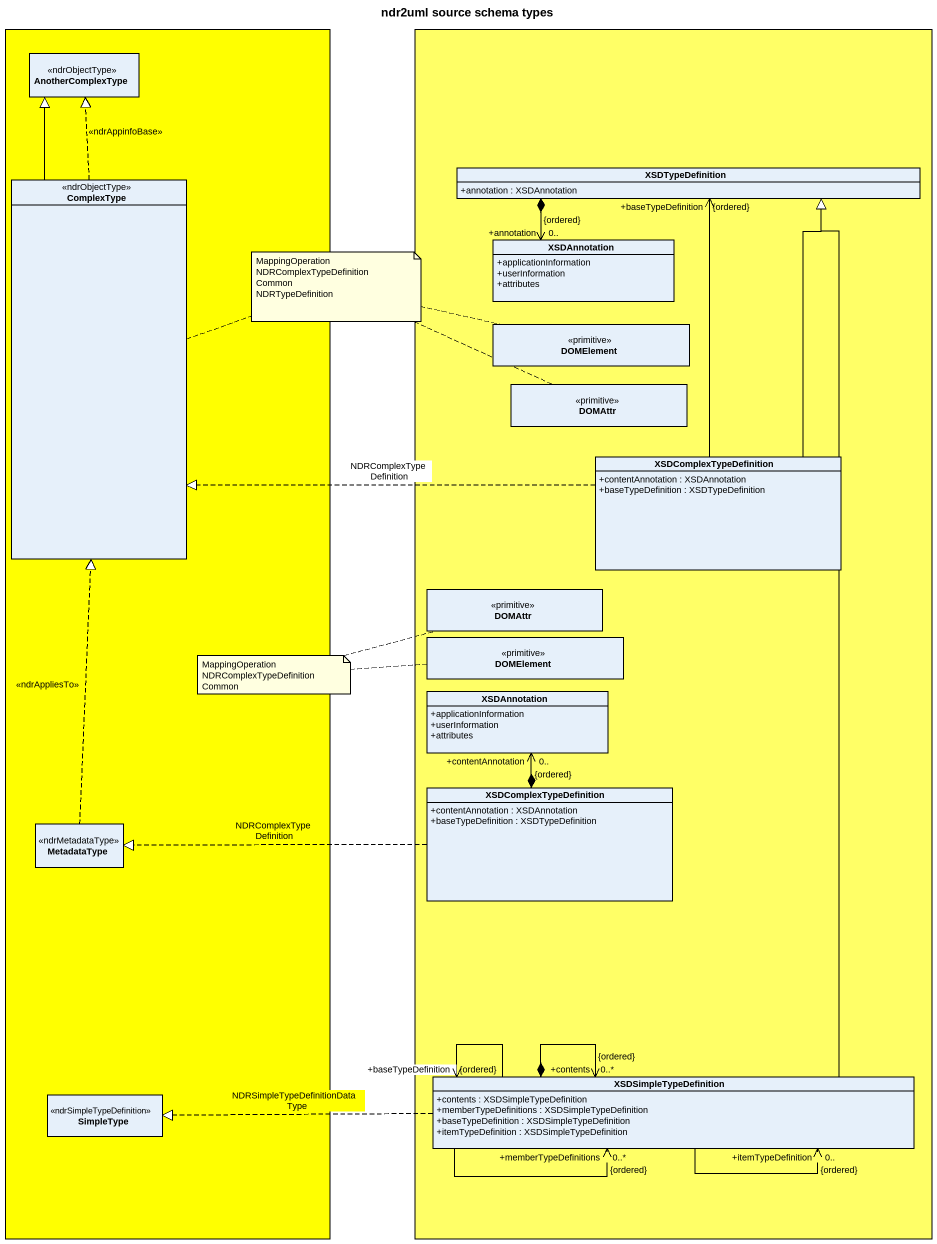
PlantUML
@startuml
title ndr2uml source schema types
hide circle
hide empty members
skinparam classAttributeIconSize 0
rectangle " " as rectangle1 #FFFF00 {
  class AnotherComplexType <<ndrObjectType>>
  class ComplexType <<ndrObjectType>>
  class MetadataType <<ndrMetadataType>>
  class SimpleType <<ndrSimpleTypeDefinition>>
}
rectangle " " as rectangle2 #FFFF66 {
  class XSDTypeDefinition {
    +annotation : XSDAnnotation
  }
  class XSDAnnotation {
    +applicationInformation
    +userInformation
    +attributes
  }
  class DOMElement <<primitive>>
  class DOMAttr <<primitive>>
  class XSDComplexTypeDefinition {
    +contentAnnotation : XSDAnnotation
    +baseTypeDefinition : XSDTypeDefinition
  }
  class "DOMAttr" as DOMAttr_2 <<primitive>>
  class "DOMElement" as DOMElement_2 <<primitive>>
  class "XSDAnnotation" as XSDAnnotation_2 {
    +applicationInformation
    +userInformation
    +attributes
  }
  class "XSDComplexTypeDefinition" as XSDComplexTypeDefinition_2 {
    +contentAnnotation : XSDAnnotation
    +baseTypeDefinition : XSDTypeDefinition
  }
  class XSDSimpleTypeDefinition {
    +contents : XSDSimpleTypeDefinition
    +memberTypeDefinitions : XSDSimpleTypeDefinition
    +baseTypeDefinition : XSDSimpleTypeDefinition
    +itemTypeDefinition : XSDSimpleTypeDefinition
  }
}
ComplexType -up-|> AnotherComplexType
ComplexType .up.|> AnotherComplexType : <<ndrAppinfoBase>>
XSDTypeDefinition *--> "+annotation\n0..\n{ordered}" XSDAnnotation
XSDComplexTypeDefinition .left.|> ComplexType : NDRComplexTypeDefinition
XSDComplexTypeDefinition -up-> "+baseTypeDefinition\n{ordered}" XSDTypeDefinition
XSDComplexTypeDefinition -up-|> XSDTypeDefinition
XSDComplexTypeDefinition_2 *-up-> "+contentAnnotation\n0..\n{ordered}" XSDAnnotation_2
XSDComplexTypeDefinition_2 .left.|> MetadataType : NDRComplexTypeDefinition
MetadataType .up.|> ComplexType : <<ndrAppliesTo>>
XSDSimpleTypeDefinition -up-|> XSDTypeDefinition
XSDSimpleTypeDefinition --> "+memberTypeDefinitions\n0..*\n{ordered}" XSDSimpleTypeDefinition
XSDSimpleTypeDefinition *--> "+contents\n0..*\n{ordered}" XSDSimpleTypeDefinition
XSDSimpleTypeDefinition --> "+itemTypeDefinition\n0..\n{ordered}" XSDSimpleTypeDefinition
XSDSimpleTypeDefinition "+baseTypeDefinition\n{ordered}" <-- XSDSimpleTypeDefinition
XSDSimpleTypeDefinition .left.|> SimpleType : NDRSimpleTypeDefinitionDataType
note as N1
  MappingOperation
  NDRComplexTypeDefinitionCommon
  NDRTypeDefinition
end note
N1 .. ComplexType
N1 .. DOMElement
N1 .. DOMAttr
note as N2
  MappingOperation
  NDRComplexTypeDefinitionCommon
end note
N2 .. DOMAttr_2
N2 .. DOMElement_2
@enduml
